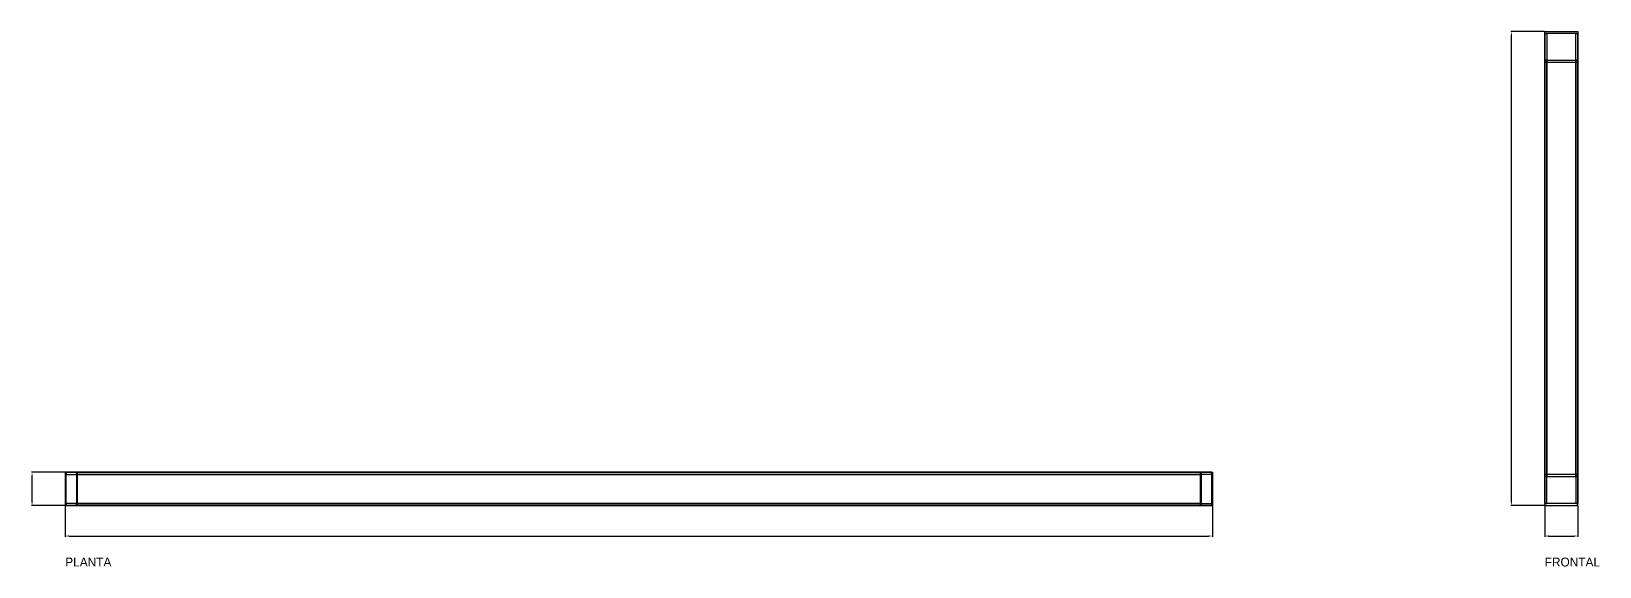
# Model space of a CAD drawing. Header units: millimetres. Extents: x -61 to 13940, y -87340 to 371.
# Drawn here: x 2611 to 5443, y -9645 to -8679 of the extents above; entities that cross this region are included whole.
import ezdxf

# ---------------------------------------------------------------- set-up
doc = ezdxf.new("R2010")
doc.units = ezdxf.units.MM
for name, color, linetype in [('R18_COTAS_P', 1, 'Continuous'), ('R18_PIEZAS_P', 3, 'Continuous'), ('R18_TEXTOS', 7, 'Continuous')]:
    doc.layers.add(name, color=color, linetype=linetype)
doc.dimstyles.get("Standard").update_dxf_attribs({"dimtxt": 2.5, "dimasz": 2.5, "dimexe": 1.25, "dimexo": 0.625, "dimtad": 1, "dimcen": 2.5, "dimazin": 3, "dimtfac": 1, "dimtmove": 0, "dimatfit": 3, "dimarcsym": 0})

# ---------------------------------------------------------------- blocks, each defined once
blk = doc.blocks.new('*D53')
at = {"layer": 'Defpoints', "color": 0, "transparency": 16777216}
for p in [(2671.8, -9535.2), (4743.6, -9535.2), (4743.6, -9590.2)]:
    blk.add_point(p, dxfattribs=at)
at = {"layer": 'R18_COTAS_P', "color": 0, "lineweight": -2, "transparency": 16777216}
for p, q in [((2671.8, -9535.8), (2671.8, -9591.4)), ((4743.6, -9535.8), (4743.6, -9591.4)), ((2678.8, -9590.2), (4736.6, -9590.2))]:
    blk.add_line(p, q, dxfattribs=at)
at = {"layer": 'R18_COTAS_P', "color": 0, "transparency": 16777216}
for points in [[(2678.8, -9589), (2678.8, -9591.3), (2671.8, -9590.2)], [(4736.6, -9589), (4736.6, -9591.3), (4743.6, -9590.2)]]:
    blk.add_solid(points, dxfattribs=at)
blk = doc.blocks.new('*D54')
at = {"layer": 'Defpoints', "color": 0, "transparency": 16777216}
for p in [(2611.8, -9475.2), (2671.8, -9475.2), (2671.8, -9535.2)]:
    blk.add_point(p, dxfattribs=at)
at = {"layer": 'R18_COTAS_P', "color": 0, "lineweight": -2, "transparency": 16777216}
for p, q in [((2671.2, -9475.2), (2610.6, -9475.2)), ((2611.8, -9528.2), (2611.8, -9482.2)), ((2671.2, -9535.2), (2610.6, -9535.2))]:
    blk.add_line(p, q, dxfattribs=at)
at = {"layer": 'R18_COTAS_P', "color": 0, "transparency": 16777216}
for points in [[(2610.6, -9482.2), (2613, -9482.2), (2611.8, -9475.2)], [(2610.6, -9528.2), (2613, -9528.2), (2611.8, -9535.2)]]:
    blk.add_solid(points, dxfattribs=at)
blk = doc.blocks.new('*D55')
at = {"layer": 'Defpoints', "color": 0, "transparency": 16777216}
for p in [(5343.6, -9535.2), (5403.6, -9535.2), (5403.6, -9590.2)]:
    blk.add_point(p, dxfattribs=at)
at = {"layer": 'R18_COTAS_P', "color": 0, "lineweight": -2, "transparency": 16777216}
for p, q in [((5343.6, -9535.8), (5343.6, -9591.4)), ((5403.6, -9535.8), (5403.6, -9591.4)), ((5350.6, -9590.2), (5396.6, -9590.2))]:
    blk.add_line(p, q, dxfattribs=at)
at = {"layer": 'R18_COTAS_P', "color": 0, "transparency": 16777216}
for points in [[(5350.6, -9589), (5350.6, -9591.3), (5343.6, -9590.2)], [(5396.6, -9589), (5396.6, -9591.3), (5403.6, -9590.2)]]:
    blk.add_solid(points, dxfattribs=at)
blk = doc.blocks.new('*D56')
at = {"layer": 'Defpoints', "color": 0, "transparency": 16777216}
for p in [(5283.6, -8679.3), (5343.6, -8679.3), (5343.6, -9535.2)]:
    blk.add_point(p, dxfattribs=at)
at = {"layer": 'R18_COTAS_P', "color": 0, "lineweight": -2, "transparency": 16777216}
for p, q in [((5343, -8679.3), (5282.4, -8679.3)), ((5283.6, -9528.2), (5283.6, -8686.3)), ((5343, -9535.2), (5282.4, -9535.2))]:
    blk.add_line(p, q, dxfattribs=at)
at = {"layer": 'R18_COTAS_P', "color": 0, "transparency": 16777216}
for points in [[(5282.5, -8686.3), (5284.8, -8686.3), (5283.6, -8679.3)], [(5282.5, -9528.2), (5284.8, -9528.2), (5283.6, -9535.2)]]:
    blk.add_solid(points, dxfattribs=at)

msp = doc.modelspace()

# ---------------------------------------------------------------- linework, layer by layer
at = {"layer": 'R18_PIEZAS_P'}
for p, q in [((5343.625, -9479.273), (5343.625, -8679.273)), ((5343.625, -8679.273), (5403.625, -8679.273)), ((5343.625, -8683), (5343.625, -8679.273)), ((5403.625, -8683), (5343.625, -8683)), ((5343.625, -8683), (5343.625, -9483)), ((5343.625, -8683), (5347.625, -8683)), ((5343.625, -8731.442), (5343.625, -8683)), ((5347.625, -8683), (5347.625, -9483)), ((5347.625, -8683), (5347.625, -8731.442)), ((5399.625, -9483), (5399.625, -8683)), ((5399.625, -8683), (5403.625, -8683)), ((5399.625, -8731.442), (5399.625, -8683)), ((5403.625, -8679.273), (5403.625, -9479.273)), ((5403.625, -8679.273), (5403.625, -8683)), ((5403.625, -9483), (5403.625, -8683)), ((5403.625, -8683), (5403.625, -8731.442)), ((5343.625, -9531.442), (5343.625, -8731.442)), ((5343.625, -8731.442), (5403.625, -8731.442)), ((5343.625, -8735.168), (5343.625, -8731.442)), ((5347.625, -8731.442), (5343.625, -8731.442)), ((5403.625, -8735.168), (5343.625, -8735.168)), ((5343.625, -8735.168), (5343.625, -9535.168)), ((5347.625, -9531.442), (5347.625, -8731.442)), ((5403.625, -8731.442), (5399.625, -8731.442)), ((5399.625, -8731.442), (5399.625, -9531.442)), ((5403.625, -8731.442), (5403.625, -9531.442)), ((5403.625, -8731.442), (5403.625, -8735.168)), ((5403.625, -9535.168), (5403.625, -8735.168)), ((4721.813, -9475.168), (2671.813, -9475.168)), ((2671.813, -9475.168), (2671.813, -9535.168)), ((2673.267, -9475.168), (2671.813, -9475.168)), ((2673.267, -9535.168), (2673.267, -9475.168)), ((2673.267, -9475.168), (4723.267, -9475.168)), ((2673.267, -9475.168), (2673.267, -9479.168)), ((2692.171, -9475.168), (2673.267, -9475.168)), ((2673.267, -9479.168), (4723.267, -9479.168)), ((2673.267, -9479.168), (2692.171, -9479.168)), ((4742.171, -9475.168), (2692.171, -9475.168)), ((2692.171, -9475.168), (2692.171, -9535.168)), ((2693.625, -9475.168), (2692.171, -9475.168)), ((2692.171, -9479.168), (2692.171, -9475.168)), ((4742.171, -9479.168), (2692.171, -9479.168)), ((2693.625, -9535.168), (2693.625, -9475.168)), ((2693.625, -9475.168), (4743.625, -9475.168)), ((4721.813, -9535.168), (4721.813, -9475.168)), ((4721.813, -9475.168), (4723.267, -9475.168)), ((4723.267, -9475.168), (4723.267, -9535.168)), ((4723.267, -9479.168), (4723.267, -9475.168)), ((4723.267, -9475.168), (4742.171, -9475.168)), ((4742.171, -9479.168), (4723.267, -9479.168)), ((4742.171, -9535.168), (4742.171, -9475.168)), ((4742.171, -9475.168), (4743.625, -9475.168)), ((4742.171, -9475.168), (4742.171, -9479.168)), ((4743.625, -9475.168), (4743.625, -9535.168)), ((5403.625, -9479.273), (5343.625, -9479.273)), ((5343.625, -9479.273), (5343.625, -9483)), ((5343.625, -9483), (5403.625, -9483)), ((5347.625, -9483), (5343.625, -9483)), ((5343.625, -9483), (5343.625, -9531.442)), ((5347.625, -9531.442), (5347.625, -9483)), ((5403.625, -9483), (5399.625, -9483)), ((5399.625, -9483), (5399.625, -9531.442)), ((5403.625, -9483), (5403.625, -9479.273)), ((5403.625, -9531.442), (5403.625, -9483)), ((2671.813, -9535.168), (4721.813, -9535.168)), ((2671.813, -9535.168), (2673.267, -9535.168)), ((4723.267, -9531.168), (2673.267, -9531.168)), ((2673.267, -9531.168), (2673.267, -9535.168)), ((2692.171, -9531.168), (2673.267, -9531.168)), ((4723.267, -9535.168), (2673.267, -9535.168)), ((2673.267, -9535.168), (2692.171, -9535.168)), ((2692.171, -9535.168), (2692.171, -9531.168)), ((2692.171, -9531.168), (4742.171, -9531.168)), ((2692.171, -9535.168), (4742.171, -9535.168)), ((2692.171, -9535.168), (2693.625, -9535.168)), ((4743.625, -9535.168), (2693.625, -9535.168)), ((4723.267, -9535.168), (4721.813, -9535.168)), ((4723.267, -9535.168), (4723.267, -9531.168)), ((4723.267, -9531.168), (4742.171, -9531.168)), ((4742.171, -9535.168), (4723.267, -9535.168)), ((4742.171, -9531.168), (4742.171, -9535.168)), ((4743.625, -9535.168), (4742.171, -9535.168)), ((5403.625, -9531.442), (5343.625, -9531.442)), ((5343.625, -9531.442), (5343.625, -9535.168)), ((5343.625, -9531.442), (5347.625, -9531.442)), ((5343.625, -9535.168), (5403.625, -9535.168)), ((5399.625, -9531.442), (5403.625, -9531.442)), ((5403.625, -9535.168), (5403.625, -9531.442))]:
    msp.add_line(p, q, dxfattribs=at)

# ---------------------------------------------------------------- texts
at = {"layer": 'R18_TEXTOS'}
for s, p in [('PLANTA', (2671.813, -9645.168)), ('FRONTAL', (5343.625, -9645.168))]:
    msp.add_text(s, height=16, dxfattribs=at).set_placement(p)

# ---------------------------------------------------------------- dimensions: what is measured, and where the dimension line sits
at = {"layer": 'R18_COTAS_P'}
for base, p1, p2, picture, middle in [((5283.6251, -8679.2732), (5343.6251, -9535.1679), (5343.6251, -8679.2732), '*D56', (5283.6251, -9107.2206)), ((2611.813, -9475.168), (2671.813, -9535.168), (2671.813, -9475.168), '*D54', (2611.813, -9505.168))]:
    dim = msp.add_linear_dim(base=base, p1=p1, p2=p2, angle=90, dimstyle='Standard', override={"dimtxt": 16, "dimasz": 7, "dimtad": 1, "dimdec": 2}, dxfattribs=at)
    dim.commit()
    dim.dimension.update_dxf_attribs({"geometry": picture, "text_midpoint": middle})
for base, p1, p2, picture, middle in [((4743.625, -9590.168), (2671.813, -9535.168), (4743.625, -9535.168), '*D53', (3707.719, -9590.168)), ((5403.625, -9590.168), (5343.625, -9535.168), (5403.625, -9535.168), '*D55', (5373.625, -9590.168))]:
    dim = msp.add_linear_dim(base=base, p1=p1, p2=p2, dimstyle='Standard', override={"dimtxt": 16, "dimasz": 7, "dimtad": 1, "dimdec": 2}, dxfattribs=at)
    dim.commit()
    dim.dimension.update_dxf_attribs({"geometry": picture, "text_midpoint": middle})

doc.saveas('drawing.dxf')
